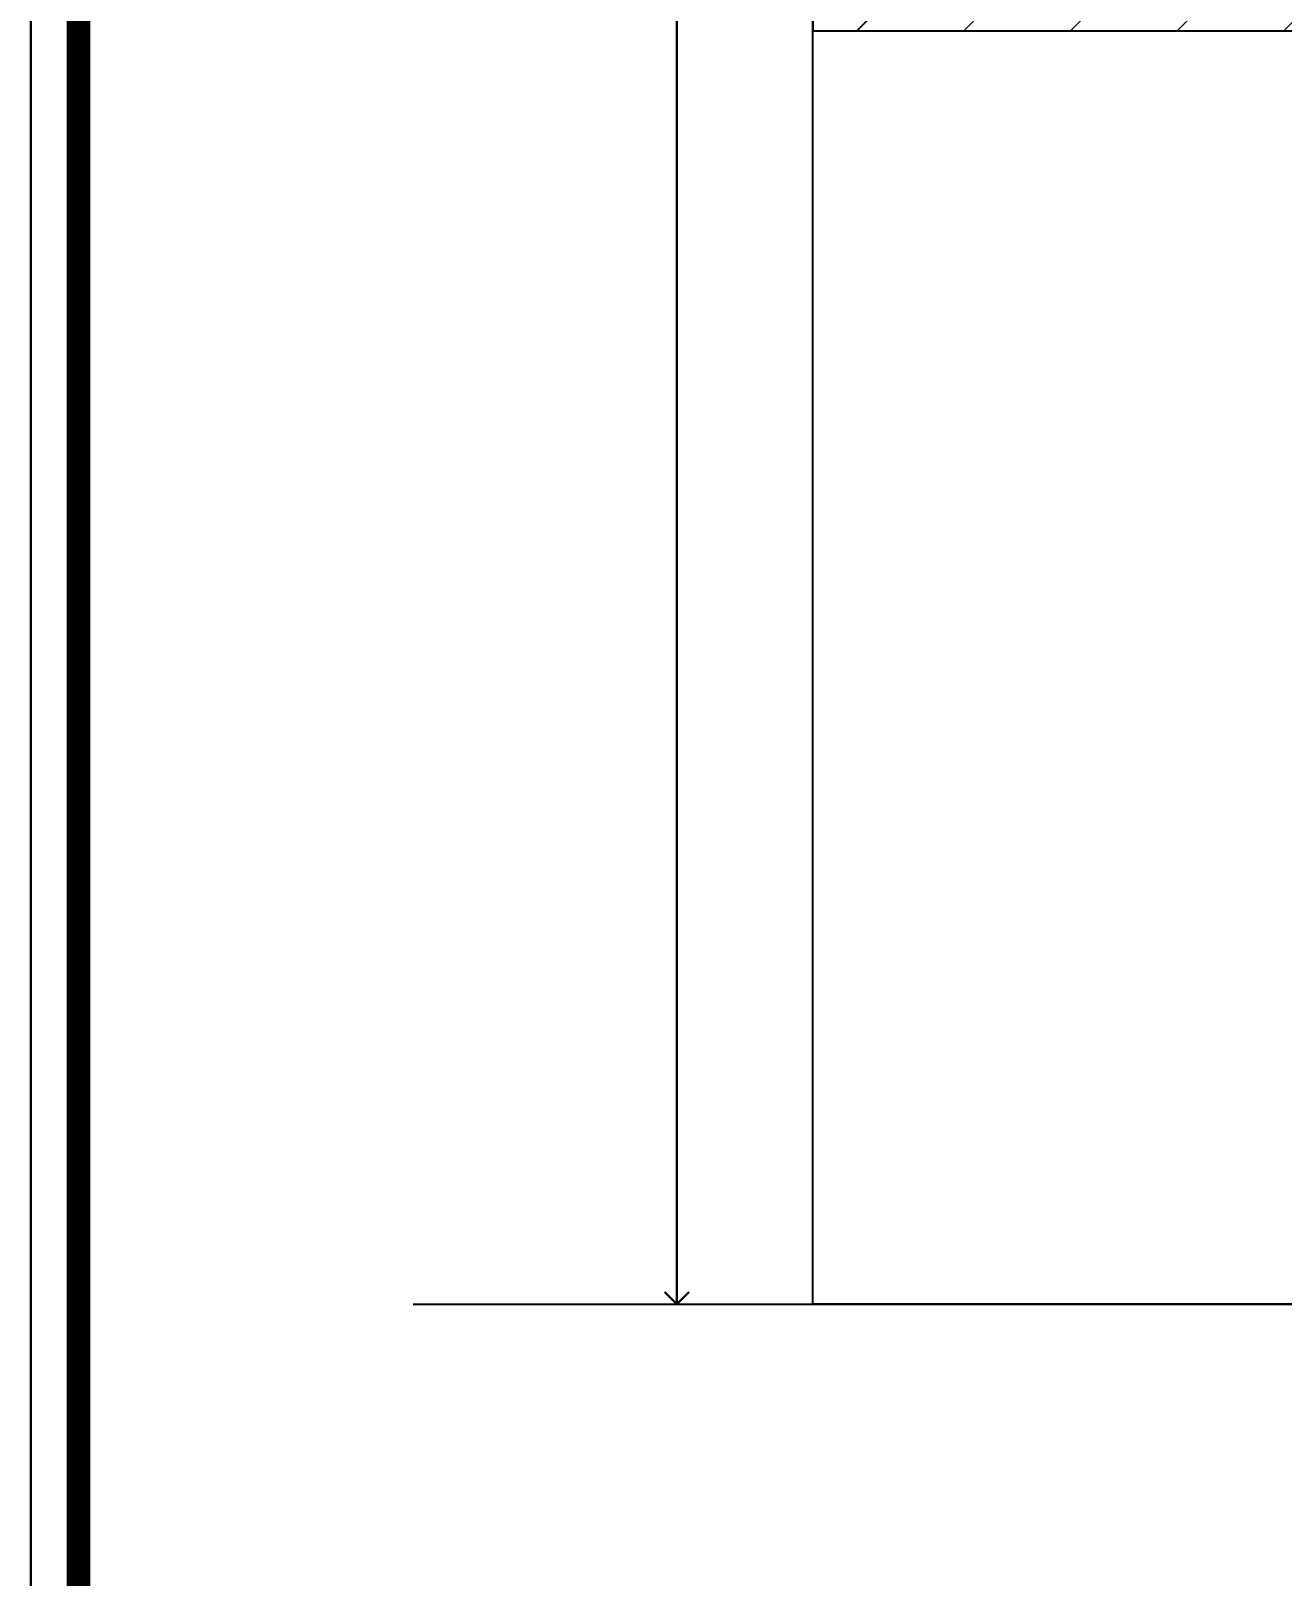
# Model space of a CAD drawing. Header units: metres. Extents: x -9383.9 to -9324.5, y 28762.6 to 28804.7.
# Drawn here: x -9383.88 to -9378.62, y 28786 to 28792.5 of the extents above; entities that cross this region are included whole.
import ezdxf

# ---------------------------------------------------------------- set-up
doc = ezdxf.new("R2010")
doc.units = ezdxf.units.M
doc.header["$PDMODE"] = 34
doc.header["$PDSIZE"] = -15
doc.linetypes.add('CONTINULUS', pattern=[0])
for name, color, linetype, plot in [('BLK_1_LVL_0_BLDG_FOOT_PRINT', 1, 'Continuous', False), ('BLK_1_LVL_0_FRONT_SETBACK', 2, 'Continuous', False), ('PLOT_BOUNDARY', 70, 'Continuous', False)]:
    doc.layers.add(name, color=color, linetype=linetype, plot=plot)
for name, color, linetype, lineweight in [('BUA TOTAL', 3, 'Continuous', 30), ('elevation', 5, 'Continuous', 13), ('FORMAT LINE', 7, 'Continuous', 25), ('HATCH', 8, 'Continuous', 0), ('PLAN', 7, 'Continuous', 40)]:
    doc.layers.add(name, color=color, linetype=linetype, lineweight=lineweight)
doc.layers.add('SITE_PLAN', color=7, linetype='Continuous')
doc.styles.add('Arial', font='arial.ttf', dxfattribs={"height": 0.2})
doc.styles.add('style2', font='arial.ttf', dxfattribs={"height": 0.3})
doc.dimstyles.new('INT DIM', dxfattribs={"dimtxt": 0.3, "dimasz": 0.1, "dimexe": 0.18, "dimexo": 0.0625, "dimgap": 0.09, "dimtad": 0, "dimzin": 0, "dimdsep": 46, "dimtxsty": 'style2', "dimblk": 'OPEN90', "dimcen": 0.09, "dimse1": 1, "dimse2": 1, "dimclrd": 250, "dimclrt": 256, "dimadec": 0, "dimazin": 0, "dimtfac": 1, "dimtofl": 0, "dimtmove": 0, "dimatfit": 3, "dimfxl": 0.18, "dimtolj": 1, "dimtzin": 0, "dimlwd": -1, "dimarcsym": 0})

# ---------------------------------------------------------------- blocks, each defined once
blk = doc.blocks.new('_Open90')
at = {"layer": 'PLAN', "color": 0, "lineweight": -2}
for p, q in [((0, 0), (-1, 0)), ((-0.5, 0.5), (0, 0)), ((0, 0), (-0.5, -0.5))]:
    blk.add_line(p, q, dxfattribs=at)
blk = doc.blocks.new('*D4')
at = {"layer": 'BUA TOTAL', "color": 250, "ltscale": 0.05, "transparency": 16777216}
for p, q in [((-9381.1651, 28803.0438), (-9381.1651, 28795.5605)), ((-9381.1651, 28787.2418), (-9381.1651, 28794.7251))]:
    blk.add_line(p, q, dxfattribs=at)
at = {"layer": 'Defpoints', "color": 0, "linetype": 'CONTINULUS', "ltscale": 0.05, "transparency": 16777216}
for p in [(-9380.5921, 28803.1438), (-9381.1651, 28787.1418), (-9380.5921, 28787.1418)]:
    blk.add_point(p, dxfattribs=at)
at = {"layer": 'BUA TOTAL', "color": 250, "linetype": 'CONTINULUS', "ltscale": 0.05, "transparency": 16777216, "xscale": 0.1, "yscale": 0.1, "zscale": 0.1}
for p, rotation in [((-9381.1651, 28803.1438), 90), ((-9381.1651, 28787.1418), 270)]:
    blk.add_blockref('_Open90', p, dxfattribs=dict(at, rotation=rotation))
at = {"layer": 'BUA TOTAL', "linetype": 'CONTINULUS', "ltscale": 0.05, "transparency": 16777216, "insert": (-9381.1651, 28795.1428), "char_height": 0.2, "attachment_point": 5, "rotation": 90, "style": 'Arial', "bg_fill": 3, "box_fill_scale": 1.1, "bg_fill_color": 256, "bg_fill_true_color": 13158600, "bg_fill_transparency": 0}
blk.add_mtext('\\A1;16.00', dxfattribs=at)

msp = doc.modelspace()

# ---------------------------------------------------------------- hatches: boundary and pattern name
at = {"layer": 'HATCH', "linetype": 'CONTINULUS', "ltscale": 0.05}
h = msp.add_hatch(dxfattribs=at)
h.set_pattern_fill('ANSI31', color=256, scale=0.1)
h.set_pattern_definition([(45, (118.69473, 0.23734), (-0.224506403, 0.224506403), [])])
h.paths.add_polyline_path([(-9371.4241, 28790.1278), (-9371.4241, 28801.4138), (-9377.1351, 28801.4138), (-9377.1351, 28803.1438), (-9380.5921, 28803.1438), (-9380.5921, 28792.4988), (-9376.2481, 28792.4988), (-9376.2481, 28790.1278)])

# ---------------------------------------------------------------- linework, layer by layer
at = {"layer": 'BLK_1_LVL_0_BLDG_FOOT_PRINT', "color": 25}
msp.add_lwpolyline([(-9371.4241, 28790.1278), (-9371.4241, 28801.4138), (-9377.1351, 28801.4138), (-9377.1351, 28803.1438), (-9380.5921, 28803.1438), (-9380.5921, 28792.4988), (-9376.2481, 28792.4988), (-9376.2481, 28790.1278)], close=True, dxfattribs=at)
at = {"layer": 'BLK_1_LVL_0_FRONT_SETBACK', "color": 2}
msp.add_lwpolyline([(-9369.9241, 28787.1418), (-9380.5921, 28787.1418), (-9380.5921, 28792.4988), (-9376.2481, 28792.4988), (-9376.2481, 28790.1278), (-9369.9241, 28790.1278)], close=True, dxfattribs=at)
at = {"layer": 'BUA TOTAL', "linetype": 'CONTINULUS', "ltscale": 0.05}
msp.add_lwpolyline([(-9383.8835, 28762.6114), (-9383.8835, 28804.6614), (-9324.4835, 28804.6614), (-9324.4835, 28762.6114)], close=True, dxfattribs=at)
at = {"layer": 'FORMAT LINE', "ltscale": 0.1}
msp.add_lwpolyline([(-9383.8835, 28762.6114), (-9324.4835, 28762.6114), (-9324.4835, 28804.6614), (-9383.8835, 28804.6614)], close=True, dxfattribs=at)
at = {"layer": 'FORMAT LINE', "ltscale": 0.1, "const_width": 0.1}
msp.add_lwpolyline([(-9383.6835, 28762.8511), (-9324.6835, 28762.8511), (-9324.6835, 28804.4614), (-9383.6835, 28804.4614)], close=True, dxfattribs=at)
at = {"layer": 'PLOT_BOUNDARY'}
msp.add_lwpolyline([(-9369.9241, 28787.1418), (-9380.5921, 28787.1418), (-9380.5921, 28803.1438), (-9369.9241, 28803.1438)], close=True, dxfattribs=at)
at = {"layer": 'SITE_PLAN', "ltscale": 0.05}
for p, q in [((-9383.8835, 28762.6114), (-9383.8835, 28804.6614)), ((-9380.4069, 28792.4988), (-9371.4919, 28801.4138)), ((-9381.1651, 28787.2418), (-9381.1651, 28794.7251))]:
    msp.add_line(p, q, dxfattribs=at)
at = {"layer": 'SITE_PLAN', "ltscale": 0.1}
for p, q in [((-9383.8835, 28804.6614), (-9383.8835, 28762.6114)), ((-9383.6835, 28804.4614), (-9383.6835, 28762.8511))]:
    msp.add_line(p, q, dxfattribs=at)
at = {"layer": 'SITE_PLAN'}
for p, q in [((-9380.5921, 28787.1418), (-9380.5921, 28803.1438)), ((-9380.5921, 28803.1438), (-9380.5921, 28792.4988)), ((-9380.5921, 28792.4988), (-9376.2481, 28792.4988)), ((-9380.5921, 28787.1418), (-9380.5921, 28792.4988)), ((-9380.5921, 28792.4988), (-9376.2481, 28792.4988)), ((-9369.9241, 28787.1418), (-9380.5921, 28787.1418)), ((-9369.9241, 28787.1418), (-9380.5921, 28787.1418))]:
    msp.add_line(p, q, dxfattribs=at)
at = {"layer": 'SITE_PLAN', "ltscale": 0.9}
msp.add_line((-9382.2747, 28787.1418), (-9368.1193, 28787.1418), dxfattribs=at)

# ---------------------------------------------------------------- block references
at = {"layer": 'SITE_PLAN', "ltscale": 0.05, "xscale": 0.1, "yscale": 0.1, "zscale": 0.1, "rotation": 270}
msp.add_blockref('_Open90', (-9381.1651, 28787.1418), dxfattribs=at)

# ---------------------------------------------------------------- next in the draw order: dimensions: what is measured, and where the dimension line sits
at = {"layer": 'BUA TOTAL', "linetype": 'CONTINULUS', "ltscale": 0.05}
dim = msp.add_linear_dim(base=(-9381.1651, 28787.1418), p1=(-9380.5921, 28803.1438), p2=(-9380.5921, 28787.1418), angle=90, dimstyle='INT DIM', override={"dimtxt": 0.2, "dimtxsty": 'Arial', "dimfxl": 0.125, "dimtfill": 1, "dimtfillclr": 7, "dimarcsym": 1}, dxfattribs=at)
dim.commit()
dim.dimension.update_dxf_attribs({"geometry": '*D4', "text_midpoint": (-9381.1651, 28795.1428)})

# ---------------------------------------------------------------- next in the draw order: linework, layer by layer
at = {"layer": 'elevation', "ltscale": 0.9}
msp.add_line((-9382.2747, 28787.1418), (-9368.1193, 28787.1418), dxfattribs=at)

doc.saveas('drawing.dxf')
